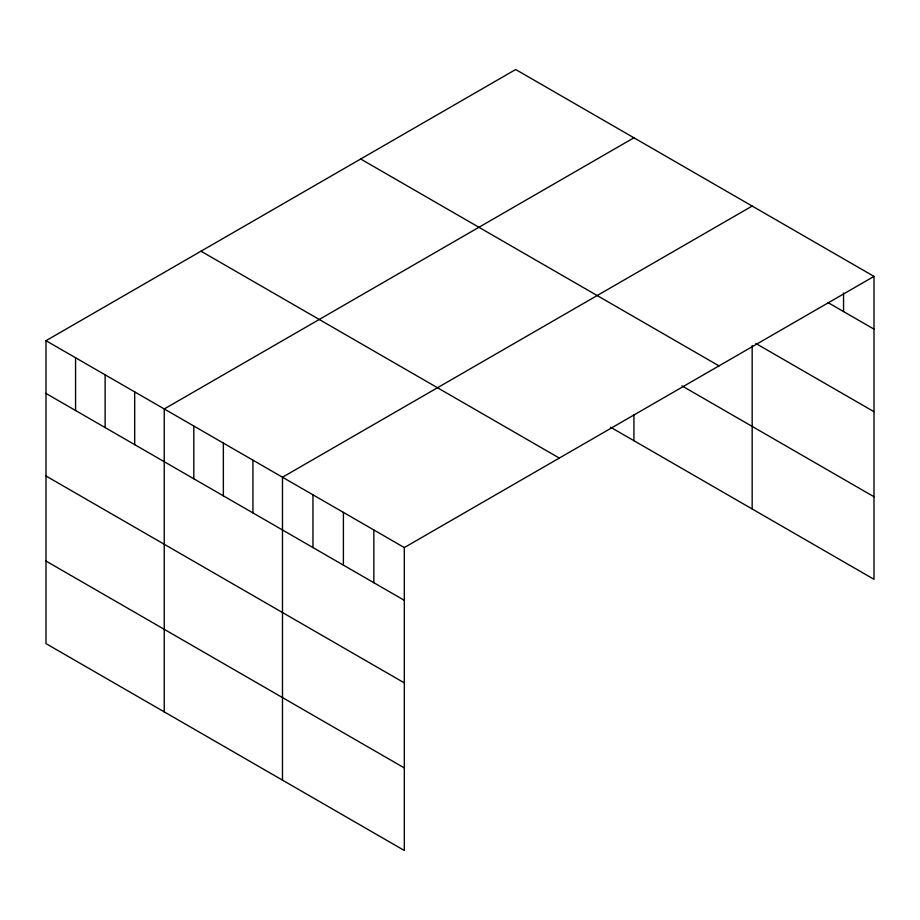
<?xml version="1.0" encoding="UTF-8"?>
<svg xmlns="http://www.w3.org/2000/svg" width="920" height="920" viewBox="0 0 920 920"><rect width="100%" height="100%" fill="white"/><g stroke="black" fill="none" stroke-linecap="round" stroke-linejoin="round"><path stroke-width="1.38" d="M46 340.688L404.317 547.561L404.317 850.482L46 643.609L46 340.688L515.683 69.517L874 276.391L874 579.312L610.523 427.19M633.926 137.793L164.243 408.963L164.243 711.873M752.169 206.057L282.486 477.227L282.486 780.137M404.317 547.561L874 276.391M827.701 302.416L874 329.141M755.826 343.471L874 411.7M360.686 159.011L719.003 365.884M681.961 385.882L874 496.754M200.997 251.206L559.314 458.079M46 393.438L404.317 600.311M46 475.996L404.317 682.87M46 561.05L404.317 767.924M843.548 293.02L843.548 311.558M752.169 345.609L752.169 508.967M633.926 414.563L633.926 440.703M373.853 529.977L373.853 582.728M343.401 512.394L343.401 565.144M312.949 494.81L312.949 547.561M252.931 460.161L252.931 512.9M223.364 443.095L223.364 495.834M193.809 426.029L193.809 478.768M134.688 391.897L134.688 444.636M105.121 374.831L105.121 427.57M75.566 357.753L75.566 410.504"/></g></svg>
